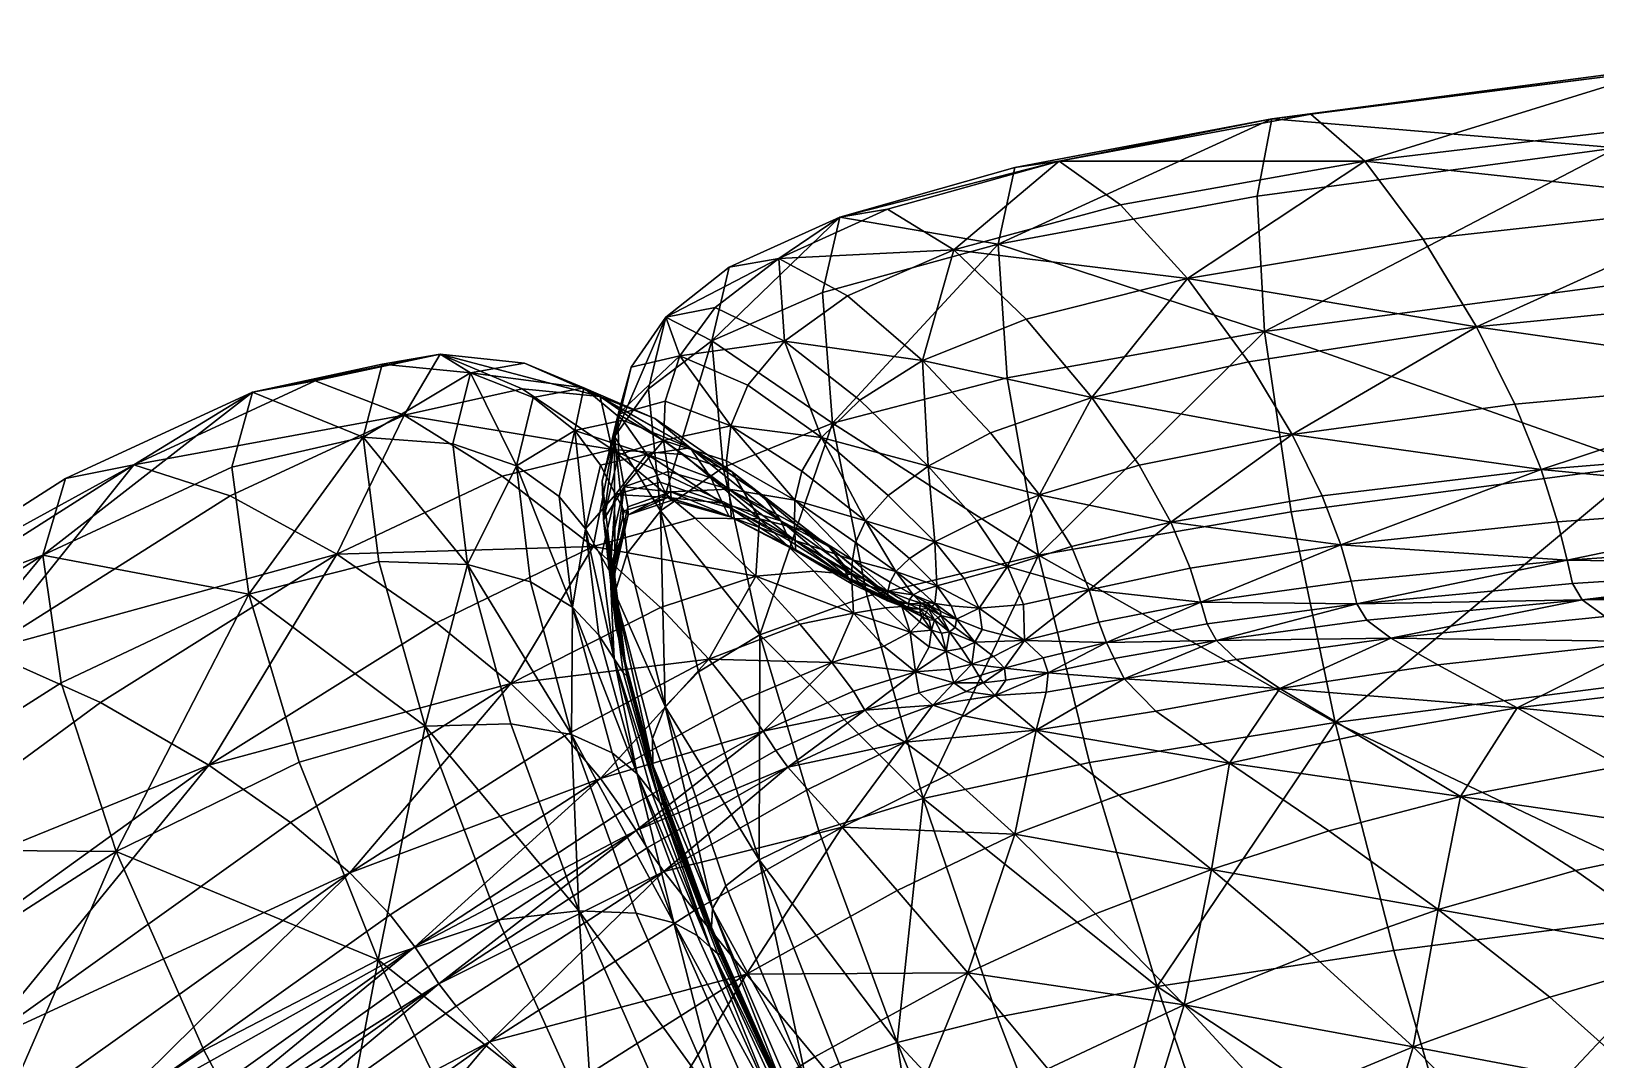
# Model space of a CAD drawing. Header units: millimetres. Extents: x -7995 to 5903, y -544 to 668.
# Drawn here: x -7593.5 to -7346.7, y 469.9 to 632 of the extents above; entities that cross this region are included whole.
import ezdxf

# ---------------------------------------------------------------- set-up
doc = ezdxf.new("R2010")
doc.units = ezdxf.units.MM
doc.layers.get('0').update_dxf_attribs({"true_color": 0x57e1c6})

msp = doc.modelspace()

# ---------------------------------------------------------------- meshes
at = {"color": 121, "true_color": 0xa6e5e5}
mesh = msp.add_polyface(dxfattribs=at)
corners = [(-7397.8, 618.21, 787.05), (-7400.13, 606.06, 829.97), (-7343.4, 613.65, 834.71), (-7341.51, 625.65, 790.94), (-7398.98, 584.69, 868.45), (-7342.51, 592.21, 873.89), (-7274.14, 598.9, 877.84), (-7274.73, 620.27, 838.3), (-7273.41, 632.03, 794.03), (-7339.17, 563.59, 906.73), (-7394.74, 556.28, 900.75), (-7387.81, 523.03, 925.13), (-7268.02, 536.57, 935.79), (-7271.83, 570.24, 910.91), (-7391.63, 618.94, 741.43), (-7431.33, 611.57, 738.26), (-7383.15, 611.53, 696.86), (-7365.51, 585.41, 625.99), (-7401.49, 579.94, 626.21), (-7411.11, 593.07, 656.34), (-7373.93, 599.26, 657.13), (-7421.65, 604.68, 694.93), (-7351.24, 548.64, 596.97), (-7304.2, 551.81, 595.63), (-7303.49, 547.98, 598.35), (-7350.4, 544.95, 599.55), (-7302.17, 545.41, 597.75), (-7348.85, 542.4, 598.67), (-7352.75, 554.7, 595.51), (-7305.43, 558.15, 594.22), (-7355.35, 562.96, 597.98), (-7307.52, 566.81, 596.94), (-7315.66, 590.4, 626.04), (-7310.82, 577.63, 606.61), (-7359.46, 573.25, 607.21), (-7255.4, 594.51, 626.25), (-7249.73, 570.02, 596.35), (-7434.62, 549.42, 892.92), (-7336.55, 625.95, 744.34), (-7269.95, 631.89, 746.74), (-7265.22, 623.28, 700.39), (-7329.77, 617.93, 698.75), (-7322.39, 604.96, 658.04), (-7385.28, 545.32, 598.94), (-7386.95, 551.04, 597.43), (-7408.99, 542, 601.62), (-7410.69, 547.39, 600.17), (-7413.73, 554.64, 602), (-7389.89, 558.8, 599.58), (-7394.58, 568.48, 608.23), (-7418.73, 563.61, 610), (-7426.18, 574.28, 627.06)]
mesh.append_faces([[corners[k] for k in face] for face in [(0, 1, 2), (2, 3, 0), (4, 5, 2), (2, 1, 4), (6, 7, 2), (2, 5, 6), (8, 3, 2), (2, 7, 8), (9, 10, 11), (12, 13, 9), (6, 5, 9), (9, 13, 6), (4, 10, 9), (9, 5, 4), (0, 14, 15), (15, 14, 16), (17, 18, 19), (19, 20, 17), (16, 20, 19), (19, 21, 16), (22, 23, 24), (24, 25, 22), (24, 26, 27), (22, 28, 29), (29, 23, 22), (30, 31, 29), (29, 28, 30), (17, 32, 33), (33, 34, 17), (33, 32, 35), (36, 31, 33), (30, 34, 33), (33, 31, 30), (37, 10, 4), (0, 3, 38), (38, 14, 0), (8, 39, 38), (38, 3, 8), (40, 41, 38), (38, 39, 40), (16, 14, 38), (38, 41, 16), (17, 20, 42), (42, 32, 17), (16, 41, 42), (42, 20, 16), (42, 41, 40), (35, 32, 42), (22, 43, 44), (44, 28, 22), (45, 46, 44), (44, 43, 45), (47, 48, 44), (44, 46, 47), (30, 28, 44), (44, 48, 30), (17, 34, 49), (49, 18, 17), (30, 48, 49), (49, 34, 30), (47, 50, 49), (49, 48, 47), (51, 18, 49)]], dxfattribs={"vtx2": -1, "color": 121})
mesh = msp.add_polyface(dxfattribs=at)
corners = [(-7452.01, 563.46, 632.06), (-7462.8, 573.86, 658.33), (-7452.92, 580.15, 656.59), (-7442.16, 568.7, 628.89), (-7474.68, 583.17, 692.34), (-7464.74, 590.33, 692.33), (-7447.96, 597.56, 693.31), (-7436.57, 586.63, 656.05), (-7426.18, 574.28, 627.06), (-7465.95, 602.75, 777.97), (-7458.4, 603.96, 735.17), (-7475.57, 596.23, 732.51), (-7483.38, 594.86, 773.52), (-7485.58, 588.49, 730.61), (-7431.33, 611.57, 738.26), (-7438.36, 610.56, 782.61), (-7397.8, 618.21, 787.05), (-7383.15, 611.53, 696.86), (-7421.65, 604.68, 694.93), (-7411.11, 593.07, 656.34), (-7401.49, 579.94, 626.21), (-7440.95, 598.45, 824.27), (-7400.13, 606.06, 829.97), (-7468.68, 590.83, 818.06), (-7467.08, 570.22, 853.88), (-7439.56, 577.37, 861.59), (-7398.98, 584.69, 868.45), (-7486.14, 583.22, 811.78), (-7484.36, 563.24, 845.88), (-7478.55, 536.85, 874.43), (-7434.62, 549.42, 892.92), (-7434.47, 558.96, 612.83), (-7444.36, 554.83, 617.03), (-7418.73, 563.61, 610), (-7413.73, 554.64, 602), (-7394.58, 568.48, 608.23), (-7458.31, 558.83, 636.91), (-7468.84, 567.98, 661.61), (-7461.88, 554.83, 642.52), (-7471.94, 562.67, 665.68), (-7483.16, 569.85, 695.82), (-7480.47, 576.24, 693.69), (-7483.44, 559.86, 700.23), (-7483.8, 564.29, 698.18), (-7473.05, 558.09, 669.77), (-7473.09, 554.4, 673.14), (-7450.97, 551.54, 622.92), (-7482.91, 562.58, 658.69), (-7471.84, 553.44, 634.18), (-7478.62, 555.18, 627.62), (-7478.02, 558.79, 663.87), (-7467.7, 550.79, 640.63), (-7475.25, 554.86, 668.47), (-7489.54, 566.35, 694.23)]
mesh.append_faces([[corners[k] for k in face] for face in [(0, 1, 2), (2, 3, 0), (4, 5, 2), (2, 1, 4), (6, 7, 2), (2, 5, 6), (8, 3, 2), (2, 7, 8), (9, 10, 11), (11, 12, 9), (6, 5, 11), (11, 10, 6), (4, 13, 11), (11, 5, 4), (14, 15, 16), (17, 18, 14), (6, 10, 14), (14, 18, 6), (9, 15, 14), (14, 10, 9), (8, 7, 19), (19, 20, 8), (6, 18, 19), (19, 7, 6), (16, 15, 21), (21, 22, 16), (9, 23, 21), (21, 15, 9), (24, 25, 21), (21, 23, 24), (26, 22, 21), (21, 25, 26), (24, 23, 27), (27, 28, 24), (9, 12, 27), (27, 23, 9), (24, 28, 29), (26, 25, 30), (30, 25, 24), (0, 3, 31), (31, 32, 0), (8, 33, 31), (31, 3, 8), (31, 33, 34), (35, 33, 8), (0, 36, 37), (37, 1, 0), (38, 39, 37), (37, 36, 38), (40, 41, 37), (37, 39, 40), (4, 1, 37), (37, 41, 4), (42, 43, 44), (44, 45, 42), (40, 39, 44), (44, 43, 40), (44, 39, 38), (0, 32, 46), (46, 36, 0), (47, 48, 49), (47, 50, 51), (52, 50, 53)]], dxfattribs={"vtx2": -1, "color": 121})
mesh = msp.add_polyface(dxfattribs=at)
corners = [(-7493.41, 586.94, 769.63), (-7483.38, 594.86, 773.52), (-7475.57, 596.23, 732.51), (-7485.58, 588.49, 730.61), (-7478.62, 555.18, 627.62), (-7488.76, 555.28, 621.49), (-7501.86, 566.1, 648.15), (-7490.61, 565.32, 653.33), (-7504.87, 550.8, 614.57), (-7503.72, 574.45, 686.84), (-7496.12, 575.64, 805.9), (-7486.14, 583.22, 811.78), (-7494.23, 556.41, 838.15), (-7484.36, 563.24, 845.88), (-7499.95, 560.21, 762.18), (-7499.39, 557.05, 761.8), (-7501.59, 547.26, 790.23), (-7501.35, 559.02, 762.54), (-7499.95, 556.42, 762.08), (-7493.06, 558.53, 731.29), (-7494.29, 560.94, 730.79), (-7499.34, 555.77, 761.8), (-7492.54, 558.05, 731.43), (-7483.09, 555.41, 701.71), (-7483.47, 555.62, 701.14), (-7484.45, 557.63, 699.67), (-7493.04, 562.61, 730.86), (-7492.59, 559.43, 731.27), (-7483.44, 559.86, 700.23), (-7483.14, 556.86, 701.41), (-7498.85, 579.06, 766.65), (-7501.46, 568.12, 800.86), (-7500.92, 571.68, 764.49), (-7499.51, 549.72, 831.27), (-7491.16, 580.85, 729.82), (-7474.68, 583.17, 692.34), (-7480.47, 576.24, 693.69), (-7483.16, 569.85, 695.82), (-7493.49, 573.72, 729.81), (-7500.87, 565.24, 763.04), (-7493.73, 567.51, 730.26), (-7483.8, 564.29, 698.18), (-7482.91, 562.58, 658.69), (-7495.13, 570.99, 690.68), (-7489.54, 566.35, 694.23), (-7478.02, 558.79, 663.87), (-7506.32, 575.84, 726.79), (-7500.16, 570.7, 728.52), (-7496.4, 565.37, 729.85), (-7503.69, 563.61, 763.05), (-7486.23, 561.55, 697.3), (-7475.25, 554.86, 668.47)]
mesh.append_faces([[corners[k] for k in face] for face in [(0, 1, 2), (2, 3, 0), (4, 5, 6), (6, 7, 4), (6, 5, 8), (9, 7, 6), (0, 10, 11), (11, 1, 0), (12, 13, 11), (11, 10, 12), (14, 15, 16), (17, 18, 19), (19, 20, 17), (21, 22, 19), (19, 18, 21), (23, 24, 19), (19, 22, 23), (25, 20, 19), (19, 24, 25), (14, 26, 27), (27, 15, 14), (28, 29, 27), (27, 26, 28), (23, 22, 27), (27, 29, 23), (21, 15, 27), (27, 22, 21), (0, 30, 31), (31, 10, 0), (31, 30, 32), (12, 10, 31), (31, 33, 12), (0, 3, 34), (34, 30, 0), (35, 36, 34), (34, 3, 35), (37, 38, 34), (34, 36, 37), (32, 30, 34), (34, 38, 32), (14, 39, 40), (40, 26, 14), (32, 38, 40), (40, 39, 32), (37, 41, 40), (40, 38, 37), (28, 26, 40), (40, 41, 28), (4, 7, 42), (9, 43, 42), (42, 7, 9), (44, 45, 42), (42, 43, 44), (44, 43, 46), (46, 47, 44), (17, 20, 48), (48, 49, 17), (25, 50, 48), (48, 20, 25), (44, 47, 48), (48, 50, 44), (44, 50, 51), (51, 50, 25)]], dxfattribs={"vtx2": -1, "color": 121})
mesh = msp.add_polyface(dxfattribs=at)
corners = [(-7629.03, 535.35, 743.19), (-7683.92, 493.31, 725.95), (-7688.49, 480.91, 770.67), (-7633.05, 523.11, 786.51), (-7629.95, 503.11, 826.69), (-7617.3, 538.25, 699.09), (-7671.17, 497.26, 681.37), (-7600.81, 534.35, 657.35), (-7653.38, 494.98, 639.79), (-7633.68, 488.65, 604.11), (-7582.55, 526.2, 621.14), (-7565.48, 516.33, 593.62), (-7503.67, 514.21, 582.59), (-7536.88, 492.71, 570.82), (-7543.22, 499.33, 571.28), (-7529.57, 538.79, 605.68), (-7517.81, 529.19, 589.93), (-7552.56, 507.29, 577.94), (-7509.37, 520.93, 583.19), (-7601.14, 472.6, 561.9), (-7538.74, 485.64, 890.7), (-7551.23, 516.81, 867.29), (-7580.06, 502.69, 866.74), (-7559.17, 543.29, 836.54), (-7588.77, 529.29, 834.11), (-7524.67, 547.97, 832.35), (-7538.64, 548.42, 835.47), (-7531.33, 522.46, 864.43), (-7517.84, 522.84, 859.61), (-7519.83, 491.95, 886.42), (-7524.18, 578.16, 763.54), (-7538.12, 579.55, 762.85), (-7541.13, 568.05, 801.09), (-7526.98, 567, 799.87), (-7558.59, 575.12, 760.2), (-7561.86, 563.32, 800.25), (-7591.67, 549.46, 795.88), (-7588.08, 561.5, 754.13), (-7577.29, 563.7, 710.88), (-7548.67, 576.9, 718.16), (-7534.68, 571.53, 677.58), (-7562.09, 558.81, 669.5), (-7528.96, 581.13, 722.3), (-7516.06, 575.68, 682.91), (-7545.26, 549.59, 633.32), (-7519.22, 561.87, 641.9), (-7504.87, 550.8, 614.57)]
mesh.append_faces([[corners[k] for k in face] for face in [(0, 1, 2), (2, 3, 0), (4, 3, 2), (0, 5, 6), (6, 1, 0), (7, 8, 6), (6, 5, 7), (9, 10, 11), (7, 10, 9), (9, 8, 7), (12, 13, 14), (11, 15, 16), (16, 17, 11), (14, 17, 16), (16, 18, 14), (11, 17, 19), (20, 21, 22), (23, 24, 22), (22, 21, 23), (22, 24, 4), (25, 26, 27), (27, 28, 25), (23, 21, 27), (27, 26, 23), (20, 29, 27), (27, 21, 20), (30, 31, 32), (32, 33, 30), (34, 35, 32), (32, 31, 34), (23, 26, 32), (32, 35, 23), (25, 33, 32), (32, 26, 25), (0, 3, 36), (36, 37, 0), (4, 24, 36), (36, 3, 4), (23, 35, 36), (36, 24, 23), (34, 37, 36), (36, 35, 34), (0, 37, 38), (38, 5, 0), (34, 39, 38), (38, 37, 34), (40, 41, 38), (38, 39, 40), (7, 5, 38), (38, 41, 7), (42, 31, 30), (40, 39, 42), (42, 43, 40), (34, 31, 42), (42, 39, 34), (11, 10, 44), (44, 15, 11), (7, 41, 44), (44, 10, 7), (40, 45, 44), (44, 41, 40), (46, 15, 44)]], dxfattribs={"vtx2": -1, "color": 121})
mesh = msp.add_polyface(dxfattribs=at)
corners = [(-7532.96, 487.69, 573.71), (-7500.11, 509.18, 585.24), (-7498.08, 506.02, 588.28), (-7503.67, 514.21, 582.59), (-7543.22, 499.33, 571.28), (-7509.37, 520.93, 583.19), (-7504.87, 550.8, 614.57), (-7494.23, 541.17, 599.03), (-7517.81, 529.19, 589.93), (-7529.57, 538.79, 605.68), (-7486.63, 533.06, 592.36), (-7507.09, 493.37, 880.28), (-7517.84, 522.84, 859.61), (-7531.33, 522.46, 864.43), (-7519.83, 491.95, 886.42), (-7524.18, 578.16, 763.54), (-7515.67, 579.68, 724.72), (-7528.96, 581.13, 722.3), (-7503.72, 574.45, 686.84), (-7516.06, 575.68, 682.91), (-7519.22, 561.87, 641.9), (-7501.86, 566.1, 648.15), (-7534.68, 571.53, 677.58), (-7545.26, 549.59, 633.32), (-7501.59, 547.26, 790.23), (-7502.21, 550.22, 791.35), (-7499.95, 560.21, 762.18), (-7500.26, 534.03, 817.37), (-7501.35, 559.02, 762.54), (-7503.61, 549.24, 791.95), (-7502.15, 546.76, 790.65), (-7501.54, 533.1, 818.05), (-7500.12, 530.96, 816.03), (-7500.92, 571.68, 764.49), (-7503.41, 561.09, 796.72), (-7501.46, 568.12, 800.86), (-7501.44, 543.52, 825.39), (-7503.24, 554.98, 793.53), (-7500.87, 565.24, 763.04), (-7501.28, 538.18, 820.7), (-7514.32, 574.29, 763.7), (-7506.32, 575.84, 726.79), (-7507.75, 569.07, 763.49), (-7500.16, 570.7, 728.52), (-7495.13, 570.99, 690.68), (-7503.69, 563.61, 763.05), (-7496.4, 565.37, 729.85), (-7526.98, 567, 799.87), (-7516.94, 563.53, 798.06), (-7524.67, 547.97, 832.35), (-7514.74, 545.25, 828.65), (-7508.09, 541.21, 824.76), (-7510.22, 558.7, 795.94), (-7498.08, 492.99, 873.66), (-7508.27, 521.16, 854.25), (-7501.87, 518.25, 848.85), (-7497.91, 514.94, 843.89), (-7503.94, 536.84, 821.1), (-7506.04, 553.58, 793.81)]
mesh.append_faces([[corners[k] for k in face] for face in [(0, 1, 2), (3, 1, 0), (4, 5, 3), (6, 7, 8), (8, 9, 6), (10, 5, 8), (11, 12, 13), (13, 14, 11), (15, 16, 17), (18, 19, 17), (17, 16, 18), (6, 20, 21), (22, 19, 21), (21, 20, 22), (21, 19, 18), (23, 20, 6), (24, 25, 26), (27, 25, 24), (28, 29, 30), (31, 32, 30), (30, 29, 31), (33, 34, 35), (35, 34, 36), (26, 25, 37), (37, 38, 26), (27, 39, 37), (37, 25, 27), (36, 34, 37), (37, 39, 36), (33, 38, 37), (37, 34, 33), (15, 40, 41), (41, 16, 15), (42, 43, 41), (41, 40, 42), (18, 16, 41), (41, 44, 18), (42, 45, 46), (46, 43, 42), (15, 47, 48), (48, 40, 15), (49, 50, 48), (48, 47, 49), (51, 52, 48), (48, 50, 51), (42, 40, 48), (48, 52, 42), (11, 53, 54), (54, 12, 11), (51, 50, 54), (54, 55, 51), (49, 12, 54), (54, 50, 49), (51, 55, 56), (56, 57, 51), (28, 45, 58), (58, 29, 28), (42, 52, 58), (58, 45, 42), (51, 57, 58), (58, 52, 51), (31, 29, 58), (58, 57, 31)]], dxfattribs={"vtx2": -1, "color": 121})
mesh = msp.add_polyface(dxfattribs=at)
corners = [(-7478.62, 555.18, 627.62), (-7470.02, 546.9, 613.14), (-7479.18, 546.12, 606.38), (-7463.81, 540.28, 606.99), (-7478.55, 536.85, 874.43), (-7461.62, 542.95, 883.92), (-7467.08, 570.22, 853.88), (-7434.62, 549.42, 892.92), (-7439.48, 547.67, 610.32), (-7429.43, 550.78, 605.47), (-7426.62, 543.99, 603.9), (-7436.97, 541.63, 608.98), (-7413.73, 554.64, 602), (-7410.69, 547.39, 600.17), (-7408.99, 542, 601.62), (-7434.47, 558.96, 612.83), (-7444.36, 554.83, 617.03), (-7463.96, 548.7, 652.42), (-7464.08, 546.58, 654.87), (-7472.99, 551.76, 675.02), (-7473.09, 554.4, 673.14), (-7464.07, 545.27, 655.42), (-7472.95, 550.32, 675.45), (-7483.09, 555.41, 701.71), (-7483.14, 556.86, 701.41), (-7483.44, 559.86, 700.23), (-7464.57, 545.8, 651.15), (-7473.87, 551.71, 672.13), (-7473.17, 550.25, 674.47), (-7464.16, 544.95, 654.16), (-7484.45, 557.63, 699.67), (-7483.47, 555.62, 701.14), (-7457.98, 545.18, 640.91), (-7458.35, 543.75, 643.76), (-7473.05, 558.09, 669.77), (-7463.49, 551.45, 648), (-7461.88, 554.83, 642.52), (-7446.34, 545.74, 616.82), (-7450.97, 551.54, 622.92), (-7450.67, 544.6, 623.9), (-7454.98, 548.93, 629.52), (-7458.31, 558.83, 636.91), (-7443.95, 541.1, 615.77), (-7457.09, 546.86, 635.84), (-7453.15, 543.81, 630.47), (-7454.38, 543.17, 635.69), (-7471.84, 553.44, 634.18), (-7464.09, 546.39, 620.47), (-7467.7, 550.79, 640.63), (-7460.68, 545.13, 627.76), (-7459.08, 543.66, 634.36), (-7465.51, 548, 646.46), (-7482.91, 562.58, 658.69), (-7475.25, 554.86, 668.47), (-7478.02, 558.79, 663.87)]
mesh.append_faces([[corners[k] for k in face] for face in [(0, 1, 2), (2, 1, 3), (4, 5, 6), (6, 5, 7), (8, 9, 10), (10, 11, 8), (12, 13, 10), (10, 9, 12), (10, 13, 14), (12, 9, 15), (8, 16, 15), (15, 9, 8), (17, 18, 19), (19, 20, 17), (21, 22, 19), (19, 18, 21), (23, 24, 19), (19, 22, 23), (25, 20, 19), (19, 24, 25), (26, 27, 28), (28, 29, 26), (30, 31, 28), (28, 27, 30), (23, 22, 28), (28, 31, 23), (21, 29, 28), (28, 22, 21), (17, 32, 33), (33, 18, 17), (21, 18, 33), (17, 20, 34), (34, 35, 17), (36, 35, 34), (8, 37, 38), (38, 16, 8), (39, 40, 38), (38, 37, 39), (36, 41, 38), (38, 40, 36), (42, 37, 8), (17, 35, 43), (43, 32, 17), (36, 40, 43), (43, 35, 36), (39, 44, 43), (43, 40, 39), (45, 32, 43), (43, 44, 45), (0, 46, 47), (47, 1, 0), (48, 49, 47), (47, 46, 48), (3, 1, 47), (50, 51, 26), (48, 51, 50), (50, 49, 48), (48, 46, 52), (26, 51, 53), (53, 27, 26), (48, 54, 53), (53, 51, 48), (30, 27, 53)]], dxfattribs={"vtx2": -1, "color": 121})
mesh = msp.add_polyface(dxfattribs=at)
corners = [(-7493.7, 499.57, 577.86), (-7496.35, 503.29, 587.29), (-7474.16, 515.99, 594.73), (-7465.59, 506.56, 562.61), (-7488.87, 493.41, 555.6), (-7478.03, 521.7, 593.98), (-7476.06, 518.62, 596.34), (-7498.08, 506.02, 588.28), (-7500.11, 509.18, 585.24), (-7479.18, 546.12, 606.38), (-7488.76, 555.28, 621.49), (-7478.62, 555.18, 627.62), (-7486.63, 533.06, 592.36), (-7494.23, 541.17, 599.03), (-7504.87, 550.8, 614.57), (-7481.39, 526.54, 591.66), (-7503.67, 514.21, 582.59), (-7509.37, 520.93, 583.19), (-7517.81, 529.19, 589.93), (-7478.55, 536.85, 874.43), (-7488.24, 531.06, 865.13), (-7478.67, 501.42, 885.56), (-7494.23, 556.41, 838.15), (-7484.36, 563.24, 845.88), (-7494.33, 510.44, 837.28), (-7495.64, 512.06, 839.87), (-7486.37, 487.61, 856.43), (-7484.8, 486.46, 852.27), (-7493.81, 510.07, 836.23), (-7499.53, 530.41, 815.16), (-7500.12, 530.96, 816.03), (-7501.54, 533.1, 818.05), (-7485.46, 488.56, 855.89), (-7494.53, 513.01, 839.22), (-7493.93, 510.93, 836.84), (-7500.26, 534.03, 817.37), (-7499.63, 531.43, 815.57), (-7499.34, 555.77, 761.8), (-7501.53, 546.1, 790.03), (-7501.59, 547.26, 790.23), (-7499.39, 557.05, 761.8), (-7502.15, 546.76, 790.65), (-7499.95, 556.42, 762.08), (-7501.35, 559.02, 762.54), (-7493.49, 525.55, 856.71), (-7483.91, 497.32, 876.01), (-7499.51, 549.72, 831.27), (-7501.44, 543.52, 825.39), (-7495.5, 520.55, 849.41), (-7486.05, 493.75, 867.67), (-7501.46, 568.12, 800.86), (-7495.45, 516.3, 843.5), (-7486.2, 490.8, 860.86), (-7501.28, 538.18, 820.7), (-7492.1, 491.46, 867.1), (-7501.87, 518.25, 848.85), (-7508.27, 521.16, 854.25), (-7498.08, 492.99, 873.66), (-7497.91, 514.94, 843.89), (-7503.94, 536.84, 821.1), (-7488.43, 489.45, 861.17)]
mesh.append_faces([[corners[k] for k in face] for face in [(0, 1, 2), (3, 4, 0), (5, 6, 7), (7, 8, 5), (2, 1, 7), (7, 6, 2), (9, 10, 11), (12, 13, 9), (14, 10, 9), (9, 13, 14), (12, 15, 16), (16, 17, 12), (5, 8, 16), (16, 15, 5), (18, 13, 12), (19, 20, 21), (22, 20, 19), (19, 23, 22), (24, 25, 26), (27, 28, 24), (29, 30, 24), (24, 28, 29), (31, 25, 24), (24, 30, 31), (32, 33, 34), (35, 36, 34), (34, 33, 35), (29, 28, 34), (34, 36, 29), (34, 28, 27), (37, 38, 39), (39, 40, 37), (29, 36, 39), (39, 38, 29), (39, 36, 35), (41, 42, 43), (29, 38, 41), (41, 30, 29), (37, 42, 41), (41, 38, 37), (21, 20, 44), (44, 45, 21), (22, 46, 44), (44, 20, 22), (47, 48, 44), (44, 46, 47), (49, 45, 44), (44, 48, 49), (47, 46, 50), (51, 33, 32), (49, 48, 51), (51, 52, 49), (47, 53, 51), (51, 48, 47), (35, 33, 51), (51, 53, 35), (54, 55, 56), (56, 57, 54), (26, 25, 58), (31, 59, 58), (58, 25, 31), (54, 60, 58), (58, 55, 54)]], dxfattribs={"vtx2": -1, "color": 121})
mesh = msp.add_polyface(dxfattribs=at)
corners = [(-7387.81, 523.03, 925.13), (-7333.67, 530.04, 931.47), (-7339.17, 563.59, 906.73), (-7268.02, 536.57, 935.79), (-7378.55, 487.13, 939.86), (-7326.32, 493.82, 946.37), (-7287.55, 477.67, 262.7), (-7305.68, 492.07, 339.19), (-7276.19, 496.85, 340.33), (-7338.23, 535.8, 568.11), (-7293.21, 539.07, 567.97), (-7283.32, 532.8, 529.49), (-7326.43, 529.29, 529.22), (-7311.23, 520.48, 476.21), (-7345.25, 539.76, 589.72), (-7299.11, 542.86, 589.17), (-7348.85, 542.4, 598.67), (-7302.17, 545.41, 597.75), (-7350.4, 544.95, 599.55), (-7303.49, 547.98, 598.35), (-7407.33, 499.87, 473), (-7391.56, 486.55, 407.12), (-7411.63, 478.54, 405.54), (-7394.74, 556.28, 900.75), (-7434.62, 549.42, 892.92), (-7426.58, 516.73, 916.59), (-7415.9, 481.41, 930.95), (-7324.65, 505.01, 411.15), (-7294.03, 509.58, 412.2), (-7331.14, 486.4, 337.93), (-7349.89, 499.7, 409.94), (-7368.06, 511.36, 474.63), (-7342.96, 516.19, 475.42), (-7388.83, 505.97, 474.02), (-7371.59, 493.58, 408.59), (-7353.94, 479.72, 336.57), (-7396.57, 528.42, 569.31), (-7384.21, 521.07, 528.99), (-7404.51, 516.63, 530.42), (-7416.11, 524.85, 572.39), (-7359.12, 525.34, 528.83), (-7371.65, 532.16, 568.21), (-7379.05, 536.37, 590.42), (-7403.38, 533, 591.83), (-7406.56, 536, 601.56), (-7382.8, 539.18, 599.94), (-7421.12, 529.93, 594.56), (-7351.24, 548.64, 596.97), (-7384.39, 541.76, 601.28), (-7385.28, 545.32, 598.94), (-7408.02, 538.6, 603.45), (-7408.99, 542, 601.62)]
mesh.append_faces([[corners[k] for k in face] for face in [(0, 1, 2), (2, 1, 3), (0, 4, 5), (5, 1, 0), (3, 1, 5), (6, 7, 8), (9, 10, 11), (11, 12, 9), (13, 12, 11), (9, 14, 15), (15, 10, 9), (16, 17, 15), (15, 14, 16), (16, 18, 19), (20, 21, 22), (0, 23, 24), (0, 25, 26), (26, 4, 0), (8, 7, 27), (27, 28, 8), (29, 30, 27), (27, 7, 29), (31, 32, 27), (27, 30, 31), (13, 28, 27), (27, 32, 13), (20, 33, 34), (34, 21, 20), (31, 30, 34), (34, 33, 31), (29, 35, 34), (34, 30, 29), (36, 37, 38), (38, 39, 36), (31, 33, 38), (38, 37, 31), (38, 33, 20), (9, 12, 40), (40, 41, 9), (13, 32, 40), (40, 12, 13), (31, 37, 40), (40, 32, 31), (36, 41, 40), (40, 37, 36), (9, 41, 42), (42, 14, 9), (36, 43, 42), (42, 41, 36), (44, 45, 42), (42, 43, 44), (16, 14, 42), (42, 45, 16), (46, 43, 36), (47, 18, 48), (48, 49, 47), (16, 45, 48), (48, 18, 16), (44, 50, 48), (48, 45, 44), (51, 49, 48), (48, 50, 51)]], dxfattribs={"vtx2": -1, "color": 121})
mesh = msp.add_polyface(dxfattribs=at)
corners = [(-7454.03, 531.05, 608.06), (-7453.43, 527.75, 606.35), (-7461.99, 525.02, 602.27), (-7463.79, 528, 601), (-7451.29, 525.79, 603.83), (-7459.91, 522.64, 600.05), (-7474.16, 515.99, 594.73), (-7476.06, 518.62, 596.34), (-7478.03, 521.7, 593.98), (-7434.96, 521.82, 580.11), (-7448.73, 514.87, 569.48), (-7455.71, 519.94, 591.4), (-7446.33, 524.12, 597.09), (-7465.59, 506.56, 562.61), (-7471.01, 512.5, 585.15), (-7493.7, 499.57, 577.86), (-7467.18, 532.51, 599.16), (-7481.39, 526.54, 591.66), (-7486.63, 533.06, 592.36), (-7456.88, 496.59, 522.13), (-7480.64, 483.39, 516.07), (-7421.92, 511.57, 530.71), (-7438.35, 505.44, 527.48), (-7407.33, 499.87, 473), (-7425.62, 492.9, 470.97), (-7478.67, 501.42, 885.56), (-7469.23, 505.99, 896.03), (-7478.55, 536.85, 874.43), (-7452.79, 511.07, 906.63), (-7461.62, 542.95, 883.92), (-7434.62, 549.42, 892.92), (-7426.58, 516.73, 916.59), (-7387.81, 523.03, 925.13), (-7415.9, 481.41, 930.95), (-7456.9, 472.58, 909.29), (-7416.11, 524.85, 572.39), (-7404.51, 516.63, 530.42), (-7433.41, 527.81, 598.29), (-7421.12, 529.93, 594.56), (-7433.07, 530.9, 605.57), (-7422.66, 533.12, 603.55), (-7396.57, 528.42, 569.31), (-7441.44, 527.29, 602.72), (-7446.02, 527.94, 606.65), (-7443.31, 529.33, 608.21), (-7439.74, 529.7, 607.26), (-7448.61, 531.46, 611.71), (-7447.98, 529.33, 608.83), (-7445.12, 532.24, 612.89), (-7444.03, 530.41, 609.88), (-7439.96, 531.6, 609.65)]
mesh.append_faces([[corners[k] for k in face] for face in [(0, 1, 2), (2, 3, 0), (4, 5, 2), (2, 1, 4), (6, 7, 2), (2, 5, 6), (8, 3, 2), (2, 7, 8), (9, 10, 11), (11, 12, 9), (13, 14, 11), (11, 10, 13), (6, 5, 11), (11, 14, 6), (4, 12, 11), (11, 5, 4), (6, 14, 15), (15, 14, 13), (0, 3, 16), (8, 17, 16), (16, 3, 8), (16, 17, 18), (13, 19, 20), (9, 21, 22), (22, 10, 9), (23, 24, 22), (22, 21, 23), (13, 10, 22), (22, 19, 13), (25, 26, 27), (28, 29, 27), (27, 26, 28), (30, 31, 32), (28, 31, 30), (33, 31, 28), (28, 26, 34), (9, 35, 36), (36, 21, 9), (23, 21, 36), (9, 37, 38), (38, 35, 9), (39, 40, 38), (38, 37, 39), (41, 35, 38), (9, 12, 42), (42, 37, 9), (4, 43, 42), (42, 12, 4), (44, 45, 42), (42, 43, 44), (39, 37, 42), (42, 45, 39), (0, 46, 47), (47, 1, 0), (48, 49, 47), (47, 46, 48), (44, 43, 47), (47, 49, 44), (4, 1, 47), (47, 43, 4), (39, 45, 50), (44, 49, 50), (50, 45, 44)]], dxfattribs={"vtx2": -1, "color": 121})
mesh = msp.add_polyface(dxfattribs=at)
corners = [(-7434.62, 549.42, 892.92), (-7461.62, 542.95, 883.92), (-7452.79, 511.07, 906.63), (-7406.56, 536, 601.56), (-7403.38, 533, 591.83), (-7421.12, 529.93, 594.56), (-7422.66, 533.12, 603.55), (-7436.82, 536, 609.95), (-7425.08, 538.87, 605.09), (-7423.87, 535.67, 606.02), (-7433.88, 533.24, 608.31), (-7408.99, 542, 601.62), (-7408.02, 538.6, 603.45), (-7433.07, 530.9, 605.57), (-7436.97, 541.63, 608.98), (-7426.62, 543.99, 603.9), (-7439.96, 531.6, 609.65), (-7441.72, 533.45, 612.46), (-7445.12, 532.24, 612.89), (-7444.03, 530.41, 609.88), (-7443.5, 537.71, 617.13), (-7443.95, 541.1, 615.77), (-7447.55, 539.33, 624.12), (-7448.36, 541.46, 622.92), (-7450.67, 544.6, 623.9), (-7446.34, 545.74, 616.82), (-7439.48, 547.67, 610.32), (-7451.38, 541.29, 633.12), (-7452.34, 541.97, 633.8), (-7450.97, 541.8, 629.06), (-7450.08, 540.58, 629.82), (-7453.15, 543.81, 630.47), (-7444.65, 535.72, 618.25), (-7446.75, 534.72, 618.61), (-7448.62, 537.33, 625.37), (-7447.74, 538.01, 625.06), (-7454.03, 531.05, 608.06), (-7451.87, 534.98, 616.04), (-7449.16, 534.3, 617.7), (-7448.61, 531.46, 611.71), (-7451.48, 537.59, 623.39), (-7449.89, 537.13, 624.7), (-7451.02, 539.22, 630.62), (-7451.86, 539.2, 629.2), (-7452.46, 540, 632.51), (-7452.03, 541.02, 635.93), (-7450.43, 539.54, 631.49), (-7452.27, 540.49, 634.72), (-7450, 539.91, 630.93), (-7451.69, 541.25, 635.07)]
mesh.append_faces([[corners[k] for k in face] for face in [(0, 1, 2), (3, 4, 5), (5, 6, 3), (7, 8, 9), (9, 10, 7), (11, 12, 9), (9, 8, 11), (3, 6, 9), (9, 12, 3), (13, 10, 9), (9, 6, 13), (7, 14, 15), (15, 8, 7), (11, 8, 15), (7, 10, 16), (16, 17, 7), (16, 10, 13), (18, 17, 16), (16, 19, 18), (7, 20, 21), (21, 14, 7), (22, 23, 21), (21, 20, 22), (24, 25, 21), (21, 23, 24), (26, 14, 21), (27, 28, 29), (29, 30, 27), (24, 23, 29), (29, 31, 24), (22, 30, 29), (29, 23, 22), (7, 17, 32), (32, 20, 7), (18, 33, 32), (32, 17, 18), (34, 35, 32), (32, 33, 34), (22, 20, 32), (32, 35, 22), (36, 37, 38), (38, 39, 36), (40, 41, 38), (38, 37, 40), (34, 33, 38), (38, 41, 34), (18, 39, 38), (38, 33, 18), (42, 43, 44), (45, 46, 42), (42, 47, 45), (34, 41, 42), (42, 46, 34), (40, 43, 42), (42, 41, 40), (27, 30, 48), (48, 49, 27), (22, 35, 48), (48, 30, 22), (34, 46, 48), (48, 35, 34), (45, 49, 48), (48, 46, 45)]], dxfattribs={"vtx2": -1, "color": 121})
mesh = msp.add_polyface(dxfattribs=at)
corners = [(-7463.81, 540.28, 606.99), (-7472.27, 538.55, 599.91), (-7479.18, 546.12, 606.38), (-7486.63, 533.06, 592.36), (-7467.18, 532.51, 599.16), (-7459.02, 535.09, 606.27), (-7454.03, 531.05, 608.06), (-7451.38, 541.29, 633.12), (-7451.69, 541.25, 635.07), (-7453.04, 541.85, 636.74), (-7452.34, 541.97, 633.8), (-7452.03, 541.02, 635.93), (-7453.3, 541.48, 637.64), (-7455.13, 541.77, 639.51), (-7454.96, 542.45, 638.7), (-7454.38, 543.17, 635.69), (-7452.46, 540, 632.51), (-7453.23, 540.27, 632.99), (-7453.34, 540.9, 636.28), (-7452.27, 540.49, 634.72), (-7455.06, 540.98, 634.64), (-7455.1, 541.23, 638.11), (-7464.57, 545.8, 651.15), (-7464.16, 544.95, 654.16), (-7458.42, 542.26, 643.05), (-7458.57, 542.52, 639.67), (-7464.07, 545.27, 655.42), (-7458.43, 542.72, 644.44), (-7458.35, 543.75, 643.76), (-7457.98, 545.18, 640.91), (-7453.15, 543.81, 630.47), (-7450.97, 541.8, 629.06), (-7451.02, 539.22, 630.62), (-7454.87, 537.29, 614.16), (-7451.87, 534.98, 616.04), (-7458.74, 541.12, 614.75), (-7456.16, 541.32, 622.41), (-7453.33, 538.9, 621.79), (-7451.48, 537.59, 623.39), (-7464.09, 546.39, 620.47), (-7460.68, 545.13, 627.76), (-7459.08, 543.66, 634.36), (-7455.18, 541.14, 629.22), (-7451.86, 539.2, 629.2), (-7453.01, 539.75, 628.12)]
mesh.append_faces([[corners[k] for k in face] for face in [(0, 1, 2), (2, 1, 3), (4, 5, 6), (3, 1, 4), (0, 5, 4), (4, 1, 0), (7, 8, 9), (9, 10, 7), (11, 12, 9), (9, 8, 11), (13, 14, 9), (9, 12, 13), (15, 10, 9), (9, 14, 15), (16, 17, 18), (18, 19, 16), (20, 21, 18), (18, 17, 20), (13, 12, 18), (18, 21, 13), (11, 19, 18), (18, 12, 11), (22, 23, 24), (24, 25, 22), (26, 27, 24), (24, 23, 26), (13, 21, 24), (24, 27, 13), (20, 25, 24), (24, 21, 20), (15, 14, 28), (28, 29, 15), (13, 27, 28), (28, 14, 13), (28, 27, 26), (15, 30, 31), (31, 10, 15), (16, 19, 32), (6, 5, 33), (33, 34, 6), (0, 35, 33), (33, 5, 0), (36, 37, 33), (33, 35, 36), (38, 34, 33), (33, 37, 38), (36, 35, 39), (39, 40, 36), (39, 35, 0), (22, 25, 41), (20, 42, 41), (41, 25, 20), (36, 40, 41), (41, 42, 36), (16, 43, 44), (44, 17, 16), (38, 37, 44), (44, 43, 38), (36, 42, 44), (44, 37, 36), (20, 17, 44), (44, 42, 20)]], dxfattribs={"vtx2": -1, "color": 121})
mesh = msp.add_polyface(dxfattribs=at)
corners = [(-7604.75, 446.1, 888.2), (-7620.32, 476.91, 861.37), (-7674.53, 436.27, 849.73), (-7656.73, 406.72, 878.67), (-7629.95, 503.11, 826.69), (-7685.24, 461.45, 812.83), (-7714.51, 359.69, 864.99), (-7688.49, 480.91, 770.67), (-7671.17, 497.26, 681.37), (-7653.38, 494.98, 639.79), (-7712.01, 447.31, 619.3), (-7565.48, 516.33, 593.62), (-7615.22, 480.46, 577.19), (-7633.68, 488.65, 604.11), (-7671.3, 437.12, 558.61), (-7691.01, 443.21, 584.57), (-7583.84, 412.24, 904.81), (-7547.99, 437.07, 907.07), (-7566.23, 471.38, 891.75), (-7559.35, 377.07, 911.21), (-7632.21, 374.18, 896.95), (-7521.18, 472.7, 546.35), (-7565.13, 441.71, 532.81), (-7571.94, 446.06, 553.63), (-7614.56, 405, 516.89), (-7623.49, 407.68, 537.05), (-7627.98, 409.74, 544.94), (-7575.39, 448.93, 561.89), (-7529.19, 481.84, 576.69), (-7674.37, 368.18, 520.17), (-7632.69, 414.82, 541.05), (-7630.29, 411.89, 544.84), (-7682.72, 371.3, 527.77), (-7577.31, 451.38, 561.98), (-7579.53, 454.47, 558.29), (-7532.96, 487.69, 573.71), (-7583.86, 459.27, 555.21), (-7536.88, 492.71, 570.82), (-7637.43, 419.23, 537.85), (-7645.07, 424.7, 537.93), (-7590.88, 465.42, 555.49), (-7543.22, 499.33, 571.28), (-7690.39, 377.98, 520.81), (-7698.53, 382.65, 520.69), (-7685.3, 374.03, 524.04), (-7656.17, 430.81, 543.95), (-7710.29, 387.56, 526.25), (-7601.14, 472.6, 561.9), (-7552.56, 507.29, 577.94), (-7580.06, 502.69, 866.74), (-7538.74, 485.64, 890.7), (-7598.93, 401, 480.18), (-7644.03, 365.98, 464.85), (-7578.6, 395.56, 430.28), (-7553.14, 434.81, 495.03), (-7537.43, 425.71, 443.73)]
mesh.append_faces([[corners[k] for k in face] for face in [(0, 1, 2), (2, 3, 0), (4, 5, 2), (2, 1, 4), (6, 3, 2), (7, 5, 4), (8, 9, 10), (11, 12, 13), (14, 15, 13), (13, 12, 14), (10, 9, 13), (13, 15, 10), (0, 16, 17), (17, 18, 0), (17, 16, 19), (0, 3, 20), (20, 16, 0), (21, 22, 23), (24, 25, 23), (23, 22, 24), (26, 27, 23), (23, 25, 26), (23, 27, 28), (26, 25, 29), (29, 25, 24), (30, 31, 32), (32, 31, 26), (33, 34, 35), (28, 27, 33), (26, 31, 33), (33, 27, 26), (30, 34, 33), (33, 31, 30), (35, 34, 36), (36, 37, 35), (30, 38, 36), (36, 34, 30), (39, 40, 36), (36, 38, 39), (41, 37, 36), (36, 40, 41), (39, 38, 42), (42, 43, 39), (30, 44, 42), (42, 38, 30), (14, 45, 46), (46, 45, 39), (47, 12, 11), (41, 40, 47), (47, 48, 41), (39, 45, 47), (47, 40, 39), (14, 12, 47), (47, 45, 14), (0, 18, 49), (49, 1, 0), (49, 18, 50), (4, 1, 49), (24, 51, 52), (53, 51, 54), (54, 55, 53), (24, 22, 54), (54, 51, 24)]], dxfattribs={"vtx2": -1, "color": 121})
mesh = msp.add_polyface(dxfattribs=at)
corners = [(-7503.39, 416.13, 910.04), (-7482.91, 380.81, 905.68), (-7468.5, 389.52, 900.32), (-7487.36, 424.08, 904.59), (-7507.09, 493.37, 880.28), (-7519.83, 491.95, 886.42), (-7504.83, 458.69, 899.88), (-7493.02, 461.33, 893), (-7538.74, 485.64, 890.7), (-7522.4, 451.58, 905), (-7476.62, 428, 897.46), (-7559.35, 377.07, 911.21), (-7526.72, 401.38, 912.64), (-7547.99, 437.07, 907.07), (-7566.23, 471.38, 891.75), (-7503.84, 365.93, 908.38), (-7521.18, 472.7, 546.35), (-7526.44, 478.35, 567.9), (-7493.7, 499.57, 577.86), (-7488.87, 493.41, 555.6), (-7529.19, 481.84, 576.69), (-7496.35, 503.29, 587.29), (-7498.08, 506.02, 588.28), (-7530.88, 484.51, 577.15), (-7532.96, 487.69, 573.71), (-7536.88, 492.71, 570.82), (-7503.67, 514.21, 582.59), (-7482.47, 388.75, 242.88), (-7500.64, 402.33, 314.23), (-7470.73, 422.36, 322.49), (-7531.84, 379.77, 304.5), (-7571.94, 446.06, 553.63), (-7577.31, 451.38, 561.98), (-7480.64, 483.39, 516.07), (-7511.95, 463.55, 507.61), (-7499.79, 451.63, 455.09), (-7469.86, 470.36, 462.7), (-7553.14, 434.81, 495.03), (-7565.13, 441.71, 532.81), (-7537.43, 425.71, 443.73), (-7519.44, 414.76, 382.33), (-7485.71, 437.66, 392.25), (-7555.57, 388.52, 370.6), (-7578.6, 395.56, 430.28), (-7473.26, 460.9, 863.53), (-7485.22, 486.62, 853.43), (-7486.37, 487.61, 856.43), (-7494.33, 510.44, 837.28), (-7484.8, 486.46, 852.27), (-7493.93, 510.93, 836.84), (-7484.93, 487.11, 853.06), (-7485.46, 488.56, 855.89), (-7473.98, 463.16, 871.75), (-7486.2, 490.8, 860.86), (-7486.05, 493.75, 867.67), (-7495.45, 516.3, 843.5), (-7497.91, 514.94, 843.89), (-7488.43, 489.45, 861.17), (-7484.73, 462.43, 885.64), (-7498.08, 492.99, 873.66), (-7492.1, 491.46, 867.1), (-7479.29, 462.47, 878.41), (-7476.01, 461.91, 871.91)]
mesh.append_faces([[corners[k] for k in face] for face in [(0, 1, 2), (2, 3, 0), (4, 5, 6), (6, 7, 4), (8, 9, 6), (6, 5, 8), (0, 3, 6), (6, 9, 0), (10, 7, 6), (6, 3, 10), (11, 12, 13), (0, 9, 13), (13, 12, 0), (8, 14, 13), (13, 9, 8), (0, 12, 15), (16, 17, 18), (18, 19, 16), (20, 21, 18), (18, 17, 20), (22, 23, 24), (20, 23, 22), (22, 21, 20), (24, 25, 26), (27, 28, 29), (30, 28, 27), (31, 17, 16), (20, 17, 31), (24, 23, 32), (32, 23, 20), (16, 19, 33), (33, 34, 16), (35, 34, 33), (33, 36, 35), (16, 34, 37), (37, 38, 16), (35, 39, 37), (37, 34, 35), (29, 28, 40), (40, 41, 29), (30, 42, 40), (40, 28, 30), (43, 39, 40), (40, 42, 43), (35, 41, 40), (40, 39, 35), (44, 45, 46), (46, 45, 47), (47, 45, 48), (49, 50, 51), (48, 50, 49), (52, 53, 51), (54, 53, 52), (51, 53, 55), (56, 57, 46), (4, 7, 58), (58, 59, 4), (58, 7, 10), (60, 59, 58), (58, 61, 60), (46, 57, 62), (60, 61, 62), (62, 57, 60)]], dxfattribs={"vtx2": -1, "color": 121})
mesh = msp.add_polyface(dxfattribs=at)
corners = [(-7480.64, 483.39, 516.07), (-7488.87, 493.41, 555.6), (-7465.59, 506.56, 562.61), (-7445.77, 483.57, 467.64), (-7469.86, 470.36, 462.7), (-7456.88, 496.59, 522.13), (-7438.35, 505.44, 527.48), (-7425.62, 492.9, 470.97), (-7419.77, 452.04, 331.56), (-7433.13, 468.45, 403.06), (-7411.63, 478.54, 405.54), (-7407.33, 499.87, 473), (-7457.38, 455.19, 398.89), (-7444.03, 438.73, 328.04), (-7470.73, 422.36, 322.49), (-7499.79, 451.63, 455.09), (-7485.71, 437.66, 392.25), (-7452.79, 511.07, 906.63), (-7441.1, 476.58, 920.49), (-7415.9, 481.41, 930.95), (-7427.37, 440.78, 925.33), (-7403.34, 444.72, 935.94), (-7478.67, 501.42, 885.56), (-7466.04, 469.31, 898.19), (-7456.9, 472.58, 909.29), (-7469.23, 505.99, 896.03), (-7451.24, 435.92, 902.67), (-7442.44, 437.87, 913.97), (-7485.46, 488.56, 855.89), (-7484.93, 487.11, 853.06), (-7473.06, 461.33, 863.25), (-7473.47, 462.06, 866.37), (-7484.8, 486.46, 852.27), (-7472.94, 460.94, 862.33), (-7459.04, 434.35, 865.86), (-7459.14, 434.45, 866.86), (-7459.41, 434.44, 870.1), (-7486.37, 487.61, 856.43), (-7474.23, 461.23, 866.74), (-7473.26, 460.9, 863.53), (-7460.03, 433.78, 870.3), (-7459.27, 434.14, 867.03), (-7485.22, 486.62, 853.43), (-7483.91, 497.32, 876.01), (-7471.26, 466.7, 888), (-7486.05, 493.75, 867.67), (-7473.57, 464.67, 879.08), (-7458.95, 434.39, 883.17), (-7456.45, 434.84, 892.29), (-7473.98, 463.16, 871.75), (-7459.64, 434.34, 875.66), (-7476.62, 428, 897.46), (-7469.16, 430.65, 889.84), (-7484.73, 462.43, 885.64), (-7464.33, 432.31, 882.35), (-7479.29, 462.47, 878.41), (-7476.01, 461.91, 871.91), (-7461.5, 433.26, 875.62)]
mesh.append_faces([[corners[k] for k in face] for face in [(0, 1, 2), (3, 4, 0), (0, 5, 3), (3, 5, 6), (6, 7, 3), (8, 9, 10), (3, 7, 10), (10, 9, 3), (10, 7, 11), (12, 13, 14), (15, 4, 12), (12, 16, 15), (3, 9, 12), (12, 4, 3), (8, 13, 12), (12, 9, 8), (17, 18, 19), (20, 21, 19), (19, 18, 20), (22, 23, 24), (24, 25, 22), (26, 27, 24), (24, 23, 26), (20, 18, 24), (24, 27, 20), (24, 18, 17), (28, 29, 30), (30, 31, 28), (32, 33, 30), (30, 29, 32), (34, 35, 30), (30, 33, 34), (36, 31, 30), (30, 35, 36), (37, 38, 39), (40, 41, 39), (39, 38, 40), (34, 33, 39), (39, 41, 34), (32, 42, 39), (39, 33, 32), (22, 43, 44), (44, 23, 22), (45, 46, 44), (44, 43, 45), (47, 48, 44), (44, 46, 47), (26, 23, 44), (44, 48, 26), (28, 31, 49), (36, 50, 49), (49, 31, 36), (47, 46, 49), (49, 50, 47), (49, 46, 45), (51, 52, 53), (54, 55, 53), (53, 52, 54), (56, 38, 37), (54, 57, 56), (56, 55, 54), (40, 38, 56), (56, 57, 40)]], dxfattribs={"vtx2": -1, "color": 121})
mesh = msp.add_polyface(dxfattribs=at)
corners = [(-7367.66, 449.78, 944.96), (-7317.66, 456.04, 951.54), (-7326.32, 493.82, 946.37), (-7378.55, 487.13, 939.86), (-7256.92, 462.18, 955.94), (-7308.25, 417.83, 947.09), (-7355.83, 412.2, 940.46), (-7343.73, 375.61, 926.39), (-7375.5, 471.92, 335.15), (-7360.04, 456.28, 259.2), (-7383.08, 446.51, 258.01), (-7397.18, 462.9, 333.7), (-7345.89, 440.8, 185.22), (-7370.03, 430.51, 184.35), (-7394.1, 418.76, 183.12), (-7406.52, 435.11, 256.3), (-7419.77, 452.04, 331.56), (-7324.32, 415.08, 67.03), (-7349.84, 404.25, 66.75), (-7358.71, 416.05, 118.63), (-7333.75, 426.68, 119.18), (-7374.59, 392.21, 66.37), (-7383.21, 404.1, 117.87), (-7406.99, 391.06, 116.68), (-7418.09, 405.59, 181.18), (-7308.59, 435.76, 119.74), (-7298.47, 424.33, 67.31), (-7321.7, 449.6, 186.12), (-7296.93, 456.99, 187.01), (-7283.07, 443.34, 120.31), (-7353.94, 479.72, 336.57), (-7337.07, 464.66, 260.4), (-7331.14, 486.4, 337.93), (-7313.22, 471.75, 261.58), (-7287.55, 477.67, 262.7), (-7305.68, 492.07, 339.19), (-7411.63, 478.54, 405.54), (-7391.56, 486.55, 407.12), (-7415.9, 481.41, 930.95), (-7403.34, 444.72, 935.94), (-7389.7, 407.92, 931.49), (-7427.37, 440.78, 925.33), (-7412.47, 404.92, 921.01), (-7397.24, 370.27, 907.36), (-7371.59, 493.58, 408.59), (-7318.3, 407.19, 34.74), (-7344.1, 396.27, 34.63), (-7311.35, 396.25, 17.59), (-7335.58, 384.24, 17.53), (-7292.1, 416.52, 34.85)]
mesh.append_faces([[corners[k] for k in face] for face in [(0, 1, 2), (2, 3, 0), (2, 1, 4), (5, 6, 7), (0, 6, 5), (5, 1, 0), (8, 9, 10), (10, 11, 8), (12, 13, 10), (10, 9, 12), (14, 15, 10), (10, 13, 14), (16, 11, 10), (10, 15, 16), (17, 18, 19), (19, 20, 17), (21, 22, 19), (19, 18, 21), (14, 13, 19), (19, 22, 14), (12, 20, 19), (19, 13, 12), (14, 22, 23), (23, 24, 14), (23, 22, 21), (17, 20, 25), (25, 26, 17), (12, 27, 25), (25, 20, 12), (28, 29, 25), (25, 27, 28), (8, 30, 31), (31, 9, 8), (32, 33, 31), (31, 30, 32), (28, 27, 31), (31, 33, 28), (12, 9, 31), (31, 27, 12), (28, 33, 34), (32, 35, 34), (34, 33, 32), (8, 11, 36), (36, 37, 8), (36, 11, 16), (0, 3, 38), (38, 39, 0), (7, 6, 40), (0, 39, 40), (40, 6, 0), (41, 42, 40), (40, 39, 41), (40, 42, 43), (8, 37, 44), (44, 30, 8), (17, 45, 46), (46, 18, 17), (47, 48, 46), (46, 45, 47), (21, 18, 46), (17, 26, 49), (49, 45, 17), (47, 45, 49)]], dxfattribs={"vtx2": -1, "color": 121})

doc.saveas('drawing.dxf')
